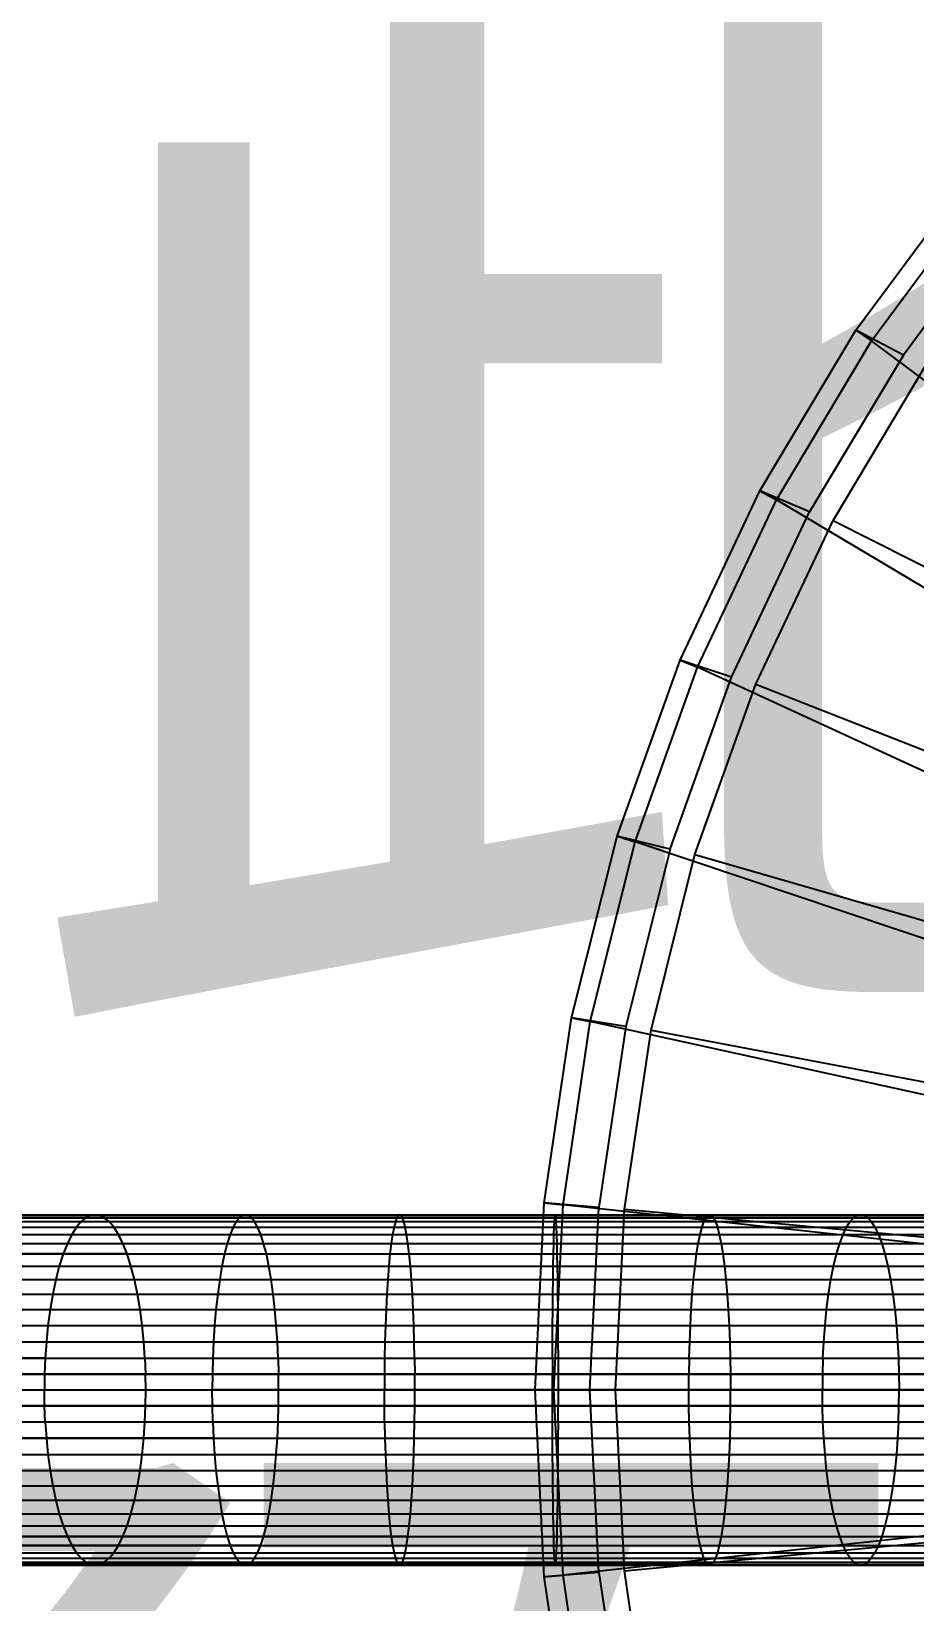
# Model space of a CAD drawing. Extents: x 11992 to 29481, y -6727 to 6811.
# Drawn here: x 12900.72 to 12925.95, y -3612.51 to -3567.68 of the extents above; entities that cross this region are included whole.
import ezdxf

# ---------------------------------------------------------------- set-up
doc = ezdxf.new("R2010")
doc.units = 0
doc.header["$MEASUREMENT"] = 0
doc.layers.get('0').update_dxf_attribs({"color": 8, "linetype": 'CONTINUOUS'})
doc.layers.add('zoylight 0装饰灯', color=6, linetype='CONTINUOUS')
doc.layers.add('zoylight 5回路', color=4, linetype='CONTINUOUS')
doc.styles.get("Standard").update_dxf_attribs({"font": 'arial.ttf'})

msp = doc.modelspace()

# ---------------------------------------------------------------- linework, layer by layer
for p, q in [((12924.271, -3576.219, -1606.115), (12927.45, -3571.927, -1605.95)), ((12924.719, -3576.518, -1602.115), (12927.866, -3572.269, -1601.95)), ((12928.729, -3572.733, -1611.572), (12925.625, -3576.924, -1611.733)), ((12921.527, -3580.802, -1606.257), (12924.271, -3576.219, -1606.115)), ((12922.002, -3581.056, -1602.257), (12924.719, -3576.518, -1602.115)), ((12925.625, -3576.924, -1611.733), (12924.271, -3576.219, -1606.115)), ((12924.271, -3576.219, -1606.115), (12924.719, -3576.518, -1602.115)), ((12943.668, -3590.737, -1557.08), (12924.719, -3576.518, -1602.115)), ((12925.625, -3576.924, -1611.733), (12922.945, -3581.401, -1611.872)), ((12923.616, -3581.649, -1611.867), (12926.269, -3577.217, -1611.728)), ((12919.246, -3585.633, -1606.376), (12921.527, -3580.802, -1606.257)), ((12922.945, -3581.401, -1611.872), (12921.527, -3580.802, -1606.257)), ((12921.527, -3580.802, -1606.257), (12922.002, -3581.056, -1602.257)), ((12919.743, -3585.839, -1602.376), (12922.002, -3581.056, -1602.257)), ((12920.717, -3586.119, -1611.988), (12922.945, -3581.401, -1611.872)), ((12942.241, -3593.121, -1557.155), (12922.002, -3581.056, -1602.257)), ((12921.41, -3586.321, -1611.982), (12923.616, -3581.649, -1611.867)), ((12923.616, -3581.649, -1611.867), (12967.47, -3603.805, -1656.633)), ((12917.447, -3590.665, -1606.469), (12919.246, -3585.633, -1606.376)), ((12917.963, -3590.821, -1602.469), (12919.743, -3585.839, -1602.376)), ((12920.717, -3586.119, -1611.988), (12919.246, -3585.633, -1606.376)), ((12919.246, -3585.633, -1606.376), (12919.743, -3585.839, -1602.376)), ((12941.054, -3595.634, -1557.217), (12919.743, -3585.839, -1602.376)), ((12918.96, -3591.033, -1612.079), (12920.717, -3586.119, -1611.988)), ((12919.672, -3591.186, -1612.073), (12921.41, -3586.321, -1611.982)), ((12921.41, -3586.321, -1611.982), (12967.233, -3604.307, -1656.645)), ((12916.151, -3595.848, -1606.536), (12917.447, -3590.665, -1606.469)), ((12916.679, -3595.953, -1602.536), (12917.963, -3590.821, -1602.469)), ((12918.96, -3591.033, -1612.079), (12917.447, -3590.665, -1606.469)), ((12917.447, -3590.665, -1606.469), (12917.963, -3590.821, -1602.469)), ((12940.119, -3598.25, -1557.266), (12917.963, -3590.821, -1602.469)), ((12918.96, -3591.033, -1612.079), (12917.694, -3596.096, -1612.145)), ((12918.418, -3596.199, -1612.139), (12919.672, -3591.186, -1612.073)), ((12919.672, -3591.186, -1612.073), (12967.046, -3604.83, -1656.655)), ((12915.368, -3601.134, -1606.577), (12916.151, -3595.848, -1606.536)), ((12915.904, -3601.187, -1602.577), (12916.679, -3595.953, -1602.536)), ((12916.151, -3595.848, -1606.536), (12916.679, -3595.953, -1602.536)), ((12917.694, -3596.096, -1612.145), (12916.151, -3595.848, -1606.536)), ((12939.445, -3600.946, -1557.302), (12916.679, -3595.953, -1602.536)), ((12917.694, -3596.096, -1612.145), (12916.93, -3601.259, -1612.185)), ((12917.66, -3601.31, -1612.179), (12918.418, -3596.199, -1612.139)), ((12918.418, -3596.199, -1612.139), (12966.911, -3605.368, -1656.662)), ((12915.107, -3606.472, -1606.59), (12915.368, -3601.134, -1606.577)), ((12915.368, -3601.134, -1606.577), (12915.904, -3601.187, -1602.577)), ((12916.93, -3601.259, -1612.185), (12915.368, -3601.134, -1606.577)), ((12882.742, -3601.555, -1354.426), (12902.802, -3601.555, -1341.193)), ((12890.412, -3601.555, -1345.091), (12902.276, -3601.555, -1339.451)), ((12891.173, -3601.492, -1346.217), (12902.669, -3601.492, -1340.752)), ((12894.318, -3601.492, -1343.262), (12915.688, -3601.492, -1338.038)), ((12898.419, -3601.472, -1341.8), (12920.094, -3601.472, -1338.786)), ((12902.276, -3601.555, -1339.451), (12902.141, -3601.665, -1339.005)), ((12902.409, -3601.492, -1339.892), (12902.276, -3601.555, -1339.451)), ((12902.276, -3601.555, -1339.451), (12958.098, -3601.555, -1373.157)), ((12902.539, -3601.472, -1340.322), (12902.409, -3601.492, -1339.892)), ((12902.669, -3601.492, -1340.752), (12902.539, -3601.472, -1340.322)), ((12902.802, -3601.555, -1341.193), (12902.669, -3601.492, -1340.752)), ((12902.669, -3601.492, -1340.752), (12924.309, -3601.492, -1339.965)), ((12902.802, -3601.555, -1341.193), (12960.725, -3601.555, -1450.02)), ((12902.937, -3601.665, -1341.639), (12902.802, -3601.555, -1341.193)), ((12906.661, -3601.555, -1338.368), (12906.572, -3601.665, -1337.91)), ((12906.748, -3601.492, -1338.82), (12906.661, -3601.555, -1338.368)), ((12906.833, -3601.472, -1339.261), (12906.748, -3601.492, -1338.82)), ((12906.918, -3601.492, -1339.702), (12906.833, -3601.472, -1339.261)), ((12907.005, -3601.555, -1340.155), (12906.918, -3601.492, -1339.702)), ((12907.094, -3601.665, -1340.612), (12907.005, -3601.555, -1340.155)), ((12911.158, -3601.555, -1337.739), (12911.117, -3601.665, -1337.275)), ((12911.198, -3601.492, -1338.198), (12911.158, -3601.555, -1337.739)), ((12911.237, -3601.472, -1338.645), (12911.198, -3601.492, -1338.198)), ((12911.276, -3601.492, -1339.093), (12911.237, -3601.472, -1338.645)), ((12911.316, -3601.555, -1339.552), (12911.276, -3601.492, -1339.093)), ((12911.357, -3601.665, -1340.016), (12911.316, -3601.555, -1339.552)), ((12915.645, -3606.472, -1602.59), (12915.904, -3601.187, -1602.577)), ((12915.659, -3601.665, -1339.863), (12915.666, -3601.555, -1339.397)), ((12915.666, -3601.555, -1339.397), (12915.674, -3601.492, -1338.936)), ((12915.674, -3601.492, -1338.936), (12915.681, -3601.472, -1338.487)), ((12915.681, -3601.472, -1338.487), (12915.688, -3601.492, -1338.038)), ((12915.688, -3601.492, -1338.038), (12915.696, -3601.555, -1337.577)), ((12915.688, -3601.492, -1338.038), (12936.391, -3601.492, -1343.671)), ((12915.696, -3601.555, -1337.577), (12915.703, -3601.665, -1337.111)), ((12939.038, -3603.696, -1557.323), (12915.904, -3601.187, -1602.577)), ((12916.674, -3606.472, -1612.197), (12916.93, -3601.259, -1612.185)), ((12917.407, -3606.472, -1612.192), (12917.66, -3601.31, -1612.179)), ((12917.66, -3601.31, -1612.179), (12966.83, -3605.917, -1656.666)), ((12919.931, -3601.665, -1340.152), (12919.986, -3601.555, -1339.69)), ((12919.986, -3601.555, -1339.69), (12920.041, -3601.492, -1339.232)), ((12920.041, -3601.492, -1339.232), (12920.094, -3601.472, -1338.786)), ((12920.094, -3601.472, -1338.786), (12954.666, -3601.472, -1364.916)), ((12920.094, -3601.472, -1338.786), (12920.147, -3601.492, -1338.34)), ((12920.147, -3601.492, -1338.34), (12920.202, -3601.555, -1337.883)), ((12920.202, -3601.555, -1337.883), (12920.258, -3601.665, -1337.42)), ((12924.106, -3601.665, -1340.869), (12924.208, -3601.555, -1340.414)), ((12924.208, -3601.555, -1340.414), (12924.309, -3601.492, -1339.965)), ((12924.309, -3601.492, -1339.965), (12924.408, -3601.472, -1339.527)), ((12924.309, -3601.492, -1339.965), (12942.336, -3601.492, -1348.886)), ((12924.408, -3601.472, -1339.527), (12924.506, -3601.492, -1339.088)), ((12924.506, -3601.492, -1339.088), (12924.607, -3601.555, -1338.639)), ((12924.607, -3601.555, -1338.639), (12924.709, -3601.665, -1338.184)), ((12635.686, -3601.825, -1644.57), (12915.711, -3601.823, -1336.647)), ((12638.513, -3601.825, -1646.943), (12903.072, -3601.823, -1342.084)), ((12883.099, -3601.665, -1354.726), (12911.357, -3601.665, -1340.016)), ((12890.152, -3601.665, -1344.705), (12902.141, -3601.665, -1339.005)), ((12892.207, -3602.03, -1347.748), (12903.204, -3602.03, -1342.52)), ((12893.439, -3602.03, -1341.637), (12947.101, -3602.03, -1349.539)), ((12901.874, -3602.03, -1338.124), (12901.747, -3602.287, -1337.703)), ((12902.006, -3601.823, -1338.56), (12901.874, -3602.03, -1338.124)), ((12902.141, -3601.665, -1339.005), (12902.006, -3601.823, -1338.56)), ((12902.141, -3601.665, -1339.005), (12924.709, -3601.665, -1338.184)), ((12903.072, -3601.823, -1342.084), (12902.937, -3601.665, -1341.639)), ((12903.204, -3602.03, -1342.52), (12903.072, -3601.823, -1342.084)), ((12903.072, -3601.823, -1342.084), (12949.096, -3601.823, -1358.448)), ((12903.331, -3602.287, -1342.941), (12903.204, -3602.03, -1342.52)), ((12903.204, -3602.03, -1342.52), (12923.904, -3602.03, -1341.767)), ((12906.398, -3602.03, -1337.006), (12906.314, -3602.287, -1336.575)), ((12906.484, -3601.823, -1337.454), (12906.398, -3602.03, -1337.006)), ((12906.572, -3601.665, -1337.91), (12906.484, -3601.823, -1337.454)), ((12907.182, -3601.823, -1341.068), (12907.094, -3601.665, -1340.612)), ((12907.268, -3602.03, -1341.516), (12907.182, -3601.823, -1341.068)), ((12907.352, -3602.287, -1341.948), (12907.268, -3602.03, -1341.516)), ((12911.037, -3602.03, -1336.357), (12910.999, -3602.287, -1335.919)), ((12911.077, -3601.823, -1336.812), (12911.037, -3602.03, -1336.357)), ((12911.117, -3601.665, -1337.275), (12911.077, -3601.823, -1336.812)), ((12911.397, -3601.823, -1340.479), (12911.357, -3601.665, -1340.016)), ((12911.357, -3601.665, -1340.016), (12924.106, -3601.665, -1340.869)), ((12911.437, -3602.03, -1340.933), (12911.397, -3601.823, -1340.479)), ((12911.475, -3602.287, -1341.371), (12911.437, -3602.03, -1340.933)), ((12915.637, -3602.287, -1341.223), (12915.644, -3602.03, -1340.783)), ((12915.644, -3602.03, -1340.783), (12915.651, -3601.823, -1340.327)), ((12915.651, -3601.823, -1340.327), (12915.659, -3601.665, -1339.863)), ((12915.703, -3601.665, -1337.111), (12915.711, -3601.823, -1336.647)), ((12915.711, -3601.823, -1336.647), (12957.906, -3601.823, -1368.503)), ((12915.711, -3601.823, -1336.647), (12915.718, -3602.03, -1336.191)), ((12915.718, -3602.03, -1336.191), (12915.725, -3602.287, -1335.751)), ((12919.769, -3602.287, -1341.503), (12919.821, -3602.03, -1341.066)), ((12919.821, -3602.03, -1341.066), (12919.875, -3601.823, -1340.614)), ((12919.875, -3601.823, -1340.614), (12919.931, -3601.665, -1340.152)), ((12920.258, -3601.665, -1337.42), (12920.313, -3601.823, -1336.959)), ((12920.313, -3601.823, -1336.959), (12920.367, -3602.03, -1336.506)), ((12920.367, -3602.03, -1336.506), (12920.419, -3602.287, -1336.069)), ((12923.808, -3602.287, -1342.196), (12923.904, -3602.03, -1341.767)), ((12923.904, -3602.03, -1341.767), (12924.004, -3601.823, -1341.322)), ((12923.904, -3602.03, -1341.767), (12941.148, -3602.03, -1350.301)), ((12924.004, -3601.823, -1341.322), (12924.106, -3601.665, -1340.869)), ((12924.106, -3601.665, -1340.869), (12935.491, -3601.665, -1345.259)), ((12924.709, -3601.665, -1338.184), (12924.811, -3601.823, -1337.731)), ((12924.709, -3601.665, -1338.184), (12936.847, -3601.665, -1342.865)), ((12924.811, -3601.823, -1337.731), (12924.911, -3602.03, -1337.286)), ((12924.911, -3602.03, -1337.286), (12925.007, -3602.287, -1336.857)), ((12628.723, -3602.287, -1651.482), (12933.608, -3602.287, -1339.709)), ((12632.915, -3602.287, -1655), (12903.331, -3602.287, -1342.941)), ((12901.747, -3602.287, -1337.703), (12901.627, -3602.59, -1337.305)), ((12903.451, -3602.59, -1343.339), (12903.331, -3602.287, -1342.941)), ((12903.331, -3602.287, -1342.941), (12915.637, -3602.287, -1341.223)), ((12906.314, -3602.287, -1336.575), (12906.236, -3602.59, -1336.167)), ((12907.43, -3602.59, -1342.356), (12907.352, -3602.287, -1341.948)), ((12910.999, -3602.287, -1335.919), (12910.962, -3602.59, -1335.506)), ((12911.512, -3602.59, -1341.785), (12911.475, -3602.287, -1341.371)), ((12915.63, -3602.59, -1341.638), (12915.637, -3602.287, -1341.223)), ((12915.637, -3602.287, -1341.223), (12934.821, -3602.287, -1346.443)), ((12915.725, -3602.287, -1335.751), (12915.732, -3602.59, -1335.336)), ((12919.72, -3602.59, -1341.915), (12919.769, -3602.287, -1341.503)), ((12920.419, -3602.287, -1336.069), (12920.468, -3602.59, -1335.657)), ((12923.717, -3602.59, -1342.602), (12923.808, -3602.287, -1342.196)), ((12925.007, -3602.287, -1336.857), (12925.098, -3602.59, -1336.452)), ((12903.451, -3602.59, -1343.339), (12633.233, -3602.59, -1655.267)), ((12882.168, -3602.936, -1348.487), (12920.514, -3602.936, -1335.276)), ((12889.158, -3602.59, -1343.233), (12901.627, -3602.59, -1337.305)), ((12889.874, -3602.936, -1351.037), (12937.533, -3602.936, -1349.093)), ((12901.516, -3602.936, -1336.938), (12901.415, -3603.32, -1336.606)), ((12901.627, -3602.59, -1337.305), (12901.516, -3602.936, -1336.938)), ((12901.627, -3602.59, -1337.305), (12925.098, -3602.59, -1336.452)), ((12903.562, -3602.936, -1343.706), (12903.451, -3602.59, -1343.339)), ((12903.451, -3602.59, -1343.339), (12958.486, -3602.59, -1450.137)), ((12903.662, -3603.32, -1344.038), (12903.562, -3602.936, -1343.706)), ((12906.163, -3602.936, -1335.79), (12906.097, -3603.32, -1335.45)), ((12906.236, -3602.59, -1336.167), (12906.163, -3602.936, -1335.79)), ((12907.503, -3602.936, -1342.733), (12907.43, -3602.59, -1342.356)), ((12907.569, -3603.32, -1343.073), (12907.503, -3602.936, -1342.733)), ((12910.929, -3602.936, -1335.123), (12910.899, -3603.32, -1334.778)), ((12910.962, -3602.59, -1335.506), (12910.929, -3602.936, -1335.123)), ((12911.545, -3602.936, -1342.167), (12911.512, -3602.59, -1341.785)), ((12911.575, -3603.32, -1342.512), (12911.545, -3602.936, -1342.167)), ((12915.618, -3603.32, -1342.368), (12915.624, -3602.936, -1342.022)), ((12915.624, -3602.936, -1342.022), (12915.63, -3602.59, -1341.638)), ((12915.732, -3602.59, -1335.336), (12915.738, -3602.936, -1334.952)), ((12915.738, -3602.936, -1334.952), (12915.744, -3603.32, -1334.606)), ((12919.633, -3603.32, -1342.64), (12919.674, -3602.936, -1342.297)), ((12919.674, -3602.936, -1342.297), (12919.72, -3602.59, -1341.915)), ((12920.468, -3602.59, -1335.657), (12920.514, -3602.936, -1335.276)), ((12920.514, -3602.936, -1335.276), (12953.551, -3602.936, -1355.44)), ((12920.514, -3602.936, -1335.276), (12920.555, -3603.32, -1334.932)), ((12923.557, -3603.32, -1343.314), (12923.633, -3602.936, -1342.976)), ((12923.633, -3602.936, -1342.976), (12923.717, -3602.59, -1342.602)), ((12925.098, -3602.59, -1336.452), (12925.182, -3602.936, -1336.077)), ((12925.098, -3602.59, -1336.452), (12937.722, -3602.59, -1341.32)), ((12925.182, -3602.936, -1336.077), (12925.258, -3603.32, -1335.739)), ((12892.685, -3603.32, -1340.243), (12906.097, -3603.32, -1335.45)), ((12899.915, -3603.32, -1345.383), (12919.633, -3603.32, -1342.64)), ((12901.415, -3603.32, -1336.606), (12901.328, -3603.736, -1336.316)), ((12903.75, -3603.736, -1344.328), (12903.662, -3603.32, -1344.038)), ((12906.097, -3603.32, -1335.45), (12906.04, -3603.736, -1335.152)), ((12906.097, -3603.32, -1335.45), (12929.784, -3603.32, -1336.997)), ((12907.626, -3603.736, -1343.37), (12907.569, -3603.32, -1343.073)), ((12910.899, -3603.32, -1334.778), (12910.872, -3603.736, -1334.476)), ((12911.602, -3603.736, -1342.814), (12911.575, -3603.32, -1342.512)), ((12915.613, -3603.736, -1342.672), (12915.618, -3603.32, -1342.368)), ((12915.744, -3603.32, -1334.606), (12915.749, -3603.736, -1334.303)), ((12919.597, -3603.736, -1342.941), (12919.633, -3603.32, -1342.64)), ((12919.633, -3603.32, -1342.64), (12930.913, -3603.32, -1345.753)), ((12920.555, -3603.32, -1334.932), (12920.591, -3603.736, -1334.631)), ((12923.49, -3603.736, -1343.61), (12923.557, -3603.32, -1343.314)), ((12925.258, -3603.32, -1335.739), (12925.325, -3603.736, -1335.443)), ((12627.613, -3603.736, -1650.551), (12915.749, -3603.736, -1334.303)), ((12634.025, -3603.736, -1655.931), (12907.626, -3603.736, -1343.37)), ((12901.328, -3603.736, -1336.316), (12901.253, -3604.175, -1336.071)), ((12903.824, -3604.175, -1344.573), (12903.75, -3603.736, -1344.328)), ((12906.04, -3603.736, -1335.152), (12905.991, -3604.175, -1334.9)), ((12907.675, -3604.175, -1343.622), (12907.626, -3603.736, -1343.37)), ((12907.626, -3603.736, -1343.37), (12939.934, -3603.736, -1351.747)), ((12910.872, -3603.736, -1334.476), (12910.85, -3604.175, -1334.221)), ((12911.624, -3604.175, -1343.07), (12911.602, -3603.736, -1342.814)), ((12915.609, -3604.175, -1342.928), (12915.613, -3603.736, -1342.672)), ((12915.749, -3603.736, -1334.303), (12938.231, -3603.736, -1340.42)), ((12915.749, -3603.736, -1334.303), (12915.753, -3604.175, -1334.046)), ((12919.566, -3604.175, -1343.196), (12919.597, -3603.736, -1342.941)), ((12920.591, -3603.736, -1334.631), (12920.622, -3604.175, -1334.376)), ((12923.434, -3604.175, -1343.86), (12923.49, -3603.736, -1343.61)), ((12925.325, -3603.736, -1335.443), (12925.381, -3604.175, -1335.193)), ((12881.529, -3604.175, -1347.845), (12901.253, -3604.175, -1336.071)), ((12896.644, -3604.175, -1347.564), (12950.567, -3604.175, -1366.627)), ((12901.253, -3604.175, -1336.071), (12901.193, -3604.631, -1335.872)), ((12901.253, -3604.175, -1336.071), (12925.381, -3604.175, -1335.193)), ((12903.884, -3604.631, -1344.772), (12903.824, -3604.175, -1344.573)), ((12905.991, -3604.175, -1334.9), (12905.952, -3604.631, -1334.697)), ((12907.714, -3604.631, -1343.826), (12907.675, -3604.175, -1343.622)), ((12910.85, -3604.175, -1334.221), (12910.832, -3604.631, -1334.014)), ((12911.642, -3604.631, -1343.276), (12911.624, -3604.175, -1343.07)), ((12915.606, -3604.631, -1343.136), (12915.609, -3604.175, -1342.928)), ((12915.753, -3604.175, -1334.046), (12915.756, -3604.631, -1333.839)), ((12919.542, -3604.631, -1343.402), (12919.566, -3604.175, -1343.196)), ((12920.622, -3604.175, -1334.376), (12920.646, -3604.631, -1334.17)), ((12923.389, -3604.631, -1344.063), (12923.434, -3604.175, -1343.86)), ((12925.381, -3604.175, -1335.193), (12925.426, -3604.631, -1334.991)), ((12925.381, -3604.175, -1335.193), (12938.357, -3604.175, -1340.197)), ((12633.043, -3604.631, -1643.358), (12905.952, -3604.631, -1334.697)), ((12890.582, -3604.631, -1351.896), (12942.176, -3604.631, -1354.437)), ((12901.193, -3604.631, -1335.872), (12901.148, -3605.096, -1335.721)), ((12903.93, -3605.096, -1344.923), (12903.884, -3604.631, -1344.772)), ((12905.952, -3604.631, -1334.697), (12905.922, -3605.096, -1334.541)), ((12905.952, -3604.631, -1334.697), (12920.646, -3604.631, -1334.17)), ((12907.744, -3605.096, -1343.981), (12907.714, -3604.631, -1343.826)), ((12910.832, -3604.631, -1334.014), (12910.818, -3605.096, -1333.856)), ((12911.656, -3605.096, -1343.434), (12911.642, -3604.631, -1343.276)), ((12915.603, -3605.096, -1343.294), (12915.606, -3604.631, -1343.136)), ((12915.756, -3604.631, -1333.839), (12915.759, -3605.096, -1333.681)), ((12919.523, -3605.096, -1343.559), (12919.542, -3604.631, -1343.402)), ((12920.646, -3604.631, -1334.17), (12920.665, -3605.096, -1334.013)), ((12920.646, -3604.631, -1334.17), (12934.387, -3604.631, -1337.962)), ((12923.354, -3605.096, -1344.217), (12923.389, -3604.631, -1344.063)), ((12925.426, -3604.631, -1334.991), (12925.461, -3605.096, -1334.837)), ((12892.245, -3605.096, -1339.429), (12961.925, -3605.096, -1372.419)), ((12893.612, -3605.096, -1349.829), (12919.523, -3605.096, -1343.559)), ((12901.148, -3605.096, -1335.721), (12901.116, -3605.562, -1335.616)), ((12903.962, -3605.562, -1345.028), (12903.93, -3605.096, -1344.923)), ((12905.922, -3605.096, -1334.541), (12905.901, -3605.562, -1334.434)), ((12907.765, -3605.562, -1344.089), (12907.744, -3605.096, -1343.981)), ((12910.818, -3605.096, -1333.856), (12910.808, -3605.562, -1333.747)), ((12911.665, -3605.562, -1343.543), (12911.656, -3605.096, -1343.434)), ((12915.601, -3605.562, -1343.403), (12915.603, -3605.096, -1343.294)), ((12915.759, -3605.096, -1333.681), (12915.761, -3605.562, -1333.571)), ((12919.51, -3605.562, -1343.668), (12919.523, -3605.096, -1343.559)), ((12919.523, -3605.096, -1343.559), (12930.537, -3605.096, -1346.598)), ((12920.665, -3605.096, -1334.013), (12920.678, -3605.562, -1333.904)), ((12923.33, -3605.562, -1344.324), (12923.354, -3605.096, -1344.217)), ((12925.461, -3605.096, -1334.837), (12925.485, -3605.562, -1334.73)), ((12901.116, -3605.562, -1335.616), (12878.278, -3605.562, -1350.681)), ((12893.673, -3605.562, -1349.919), (12903.962, -3605.562, -1345.028)), ((12901.116, -3605.562, -1335.616), (12901.098, -3606.022, -1335.555)), ((12901.116, -3605.562, -1335.616), (12915.761, -3605.562, -1333.571)), ((12903.962, -3605.562, -1345.028), (12956.723, -3605.562, -1450.229)), ((12903.962, -3605.562, -1345.028), (12903.98, -3606.022, -1345.089)), ((12905.901, -3605.562, -1334.434), (12905.889, -3606.022, -1334.372)), ((12907.765, -3605.562, -1344.089), (12907.777, -3606.022, -1344.151)), ((12910.808, -3605.562, -1333.747), (12910.803, -3606.022, -1333.684)), ((12911.665, -3605.562, -1343.543), (12911.671, -3606.022, -1343.606)), ((12915.601, -3605.562, -1343.403), (12915.6, -3606.022, -1343.466)), ((12915.761, -3605.562, -1333.571), (12957.134, -3605.562, -1358.69)), ((12915.761, -3605.562, -1333.571), (12915.762, -3606.022, -1333.508)), ((12919.51, -3605.562, -1343.668), (12919.502, -3606.022, -1343.731)), ((12920.678, -3605.562, -1333.904), (12920.686, -3606.022, -1333.842)), ((12923.33, -3605.562, -1344.324), (12923.316, -3606.022, -1344.385)), ((12925.485, -3605.562, -1334.73), (12925.499, -3606.022, -1334.668)), ((12966.606, -3606.022, -1449.711), (12888.135, -3606.022, -1341.718)), ((12888.173, -3606.022, -1354.524), (12926.987, -3606.022, -1345.405)), ((12901.098, -3606.022, -1335.555), (12901.092, -3606.472, -1335.536)), ((12903.986, -3606.472, -1345.108), (12903.98, -3606.022, -1345.089)), ((12905.889, -3606.022, -1334.372), (12905.885, -3606.472, -1334.352)), ((12907.781, -3606.472, -1344.171), (12907.777, -3606.022, -1344.151)), ((12910.803, -3606.022, -1333.684), (12910.801, -3606.472, -1333.664)), ((12911.673, -3606.472, -1343.626), (12911.671, -3606.022, -1343.606)), ((12915.6, -3606.921, -1343.466), (12915.6, -3606.022, -1343.466)), ((12915.762, -3606.022, -1333.508), (12915.762, -3606.921, -1333.508)), ((12919.5, -3606.472, -1343.751), (12919.502, -3606.022, -1343.731)), ((12920.686, -3606.022, -1333.842), (12920.688, -3606.472, -1333.822)), ((12923.316, -3606.022, -1344.385), (12923.312, -3606.472, -1344.405)), ((12925.499, -3606.022, -1334.668), (12925.503, -3606.472, -1334.648)), ((12640.434, -3606.472, -1649.561), (12936.696, -3606.472, -1350.295)), ((12868.195, -3606.472, -1362.569), (12905.885, -3606.472, -1334.352)), ((12901.098, -3606.921, -1335.555), (12901.092, -3606.472, -1335.536)), ((12903.98, -3606.921, -1345.089), (12903.986, -3606.472, -1345.108)), ((12905.889, -3606.921, -1334.372), (12905.885, -3606.472, -1334.352)), ((12957.207, -3606.472, -1358.65), (12905.885, -3606.472, -1334.352)), ((12907.777, -3606.921, -1344.151), (12907.781, -3606.472, -1344.171)), ((12910.803, -3606.921, -1333.684), (12910.801, -3606.472, -1333.664)), ((12911.671, -3606.921, -1343.606), (12911.673, -3606.472, -1343.626)), ((12915.368, -3611.809, -1606.577), (12915.107, -3606.472, -1606.59)), ((12915.904, -3611.756, -1602.577), (12915.645, -3606.472, -1602.59)), ((12916.93, -3611.684, -1612.185), (12916.674, -3606.472, -1612.197)), ((12916.674, -3606.472, -1612.197), (12938.901, -3606.472, -1557.33)), ((12917.407, -3606.472, -1612.192), (12970.713, -3606.472, -1658.634)), ((12917.66, -3611.633, -1612.179), (12917.407, -3606.472, -1612.192)), ((12919.502, -3606.921, -1343.731), (12919.5, -3606.472, -1343.751)), ((12920.686, -3606.921, -1333.842), (12920.688, -3606.472, -1333.822)), ((12923.316, -3606.921, -1344.385), (12923.312, -3606.472, -1344.405)), ((12925.499, -3606.921, -1334.668), (12925.503, -3606.472, -1334.648)), ((12950.07, -3606.921, -1366.835), (12640.419, -3606.921, -1649.548)), ((12888.135, -3606.921, -1341.718), (12930.131, -3606.921, -1335.955)), ((12901.116, -3607.381, -1335.616), (12901.098, -3606.921, -1335.555)), ((12903.962, -3607.381, -1345.028), (12903.98, -3606.921, -1345.089)), ((12905.901, -3607.381, -1334.434), (12905.889, -3606.921, -1334.372)), ((12907.765, -3607.381, -1344.089), (12907.777, -3606.921, -1344.151)), ((12910.808, -3607.381, -1333.747), (12910.803, -3606.921, -1333.684)), ((12911.665, -3607.381, -1343.543), (12911.671, -3606.921, -1343.606)), ((12915.601, -3607.381, -1343.403), (12915.6, -3606.921, -1343.466)), ((12915.761, -3607.381, -1333.571), (12915.762, -3606.921, -1333.508)), ((12919.51, -3607.381, -1343.668), (12919.502, -3606.921, -1343.731)), ((12920.678, -3607.381, -1333.904), (12920.686, -3606.921, -1333.842)), ((12923.33, -3607.381, -1344.324), (12923.316, -3606.921, -1344.385)), ((12925.485, -3607.381, -1334.73), (12925.499, -3606.921, -1334.668)), ((12896.525, -3607.381, -1337.263), (12910.808, -3607.381, -1333.747)), ((12900.314, -3607.381, -1346.337), (12911.665, -3607.381, -1343.543)), ((12901.116, -3607.381, -1335.616), (12901.148, -3607.847, -1335.721)), ((12903.93, -3607.847, -1344.923), (12903.962, -3607.381, -1345.028)), ((12905.901, -3607.381, -1334.434), (12905.922, -3607.847, -1334.541)), ((12907.744, -3607.847, -1343.981), (12907.765, -3607.381, -1344.089)), ((12910.808, -3607.381, -1333.747), (12966.543, -3607.381, -1449.715)), ((12910.808, -3607.381, -1333.747), (12910.818, -3607.847, -1333.856)), ((12911.656, -3607.847, -1343.434), (12911.665, -3607.381, -1343.543)), ((12911.665, -3607.381, -1343.543), (12923.33, -3607.381, -1344.324)), ((12915.603, -3607.847, -1343.294), (12915.601, -3607.381, -1343.403)), ((12915.761, -3607.381, -1333.571), (12915.759, -3607.847, -1333.681)), ((12917.66, -3611.633, -1612.179), (12966.83, -3607.026, -1656.666)), ((12919.523, -3607.847, -1343.559), (12919.51, -3607.381, -1343.668)), ((12920.678, -3607.381, -1333.904), (12920.665, -3607.847, -1334.013)), ((12923.354, -3607.847, -1344.217), (12923.33, -3607.381, -1344.324)), ((12923.33, -3607.381, -1344.324), (12939.464, -3607.381, -1352.308)), ((12925.485, -3607.381, -1334.73), (12925.461, -3607.847, -1334.837)), ((12905.922, -3607.847, -1334.541), (12632.922, -3607.847, -1643.257)), ((12640.286, -3607.847, -1649.437), (12933.801, -3607.847, -1348.245)), ((12901.148, -3607.847, -1335.721), (12901.193, -3608.312, -1335.872)), ((12903.884, -3608.312, -1344.772), (12903.93, -3607.847, -1344.923)), ((12905.922, -3607.847, -1334.541), (12905.952, -3608.312, -1334.697)), ((12905.922, -3607.847, -1334.541), (12920.665, -3607.847, -1334.013)), ((12907.714, -3608.312, -1343.826), (12907.744, -3607.847, -1343.981)), ((12910.818, -3607.847, -1333.856), (12910.832, -3608.312, -1334.014)), ((12911.642, -3608.312, -1343.276), (12911.656, -3607.847, -1343.434)), ((12915.606, -3608.312, -1343.136), (12915.603, -3607.847, -1343.294)), ((12915.759, -3607.847, -1333.681), (12915.756, -3608.312, -1333.839)), ((12919.542, -3608.312, -1343.402), (12919.523, -3607.847, -1343.559)), ((12920.665, -3607.847, -1334.013), (12920.646, -3608.312, -1334.17)), ((12920.665, -3607.847, -1334.013), (12948.881, -3607.847, -1347.769)), ((12923.389, -3608.312, -1344.063), (12923.354, -3607.847, -1344.217)), ((12925.461, -3607.847, -1334.837), (12925.426, -3608.312, -1334.991)), ((12884.666, -3608.312, -1344.723), (12925.426, -3608.312, -1334.991)), ((12887.94, -3608.312, -1354.29), (12911.642, -3608.312, -1343.276)), ((12901.193, -3608.312, -1335.872), (12901.253, -3608.768, -1336.071)), ((12903.824, -3608.768, -1344.573), (12903.884, -3608.312, -1344.772)), ((12905.952, -3608.312, -1334.697), (12905.991, -3608.768, -1334.9)), ((12907.675, -3608.768, -1343.622), (12907.714, -3608.312, -1343.826)), ((12910.832, -3608.312, -1334.014), (12910.85, -3608.768, -1334.221)), ((12911.624, -3608.768, -1343.07), (12911.642, -3608.312, -1343.276)), ((12911.642, -3608.312, -1343.276), (12952.64, -3608.312, -1374.211)), ((12915.609, -3608.768, -1342.928), (12915.606, -3608.312, -1343.136)), ((12915.756, -3608.312, -1333.839), (12915.753, -3608.768, -1334.046)), ((12919.566, -3608.768, -1343.196), (12919.542, -3608.312, -1343.402)), ((12920.646, -3608.312, -1334.17), (12920.622, -3608.768, -1334.376)), ((12923.434, -3608.768, -1343.86), (12923.389, -3608.312, -1344.063)), ((12925.426, -3608.312, -1334.991), (12925.381, -3608.768, -1335.193)), ((12925.426, -3608.312, -1334.991), (12938.46, -3608.312, -1340.016)), ((12887.794, -3608.768, -1354.143), (12919.566, -3608.768, -1343.196)), ((12892.419, -3608.768, -1339.75), (12915.753, -3608.768, -1334.046)), ((12901.253, -3608.768, -1336.071), (12901.328, -3609.208, -1336.316)), ((12903.75, -3609.208, -1344.328), (12903.824, -3608.768, -1344.573)), ((12905.991, -3608.768, -1334.9), (12906.04, -3609.208, -1335.152)), ((12907.626, -3609.208, -1343.37), (12907.675, -3608.768, -1343.622)), ((12910.85, -3608.768, -1334.221), (12910.872, -3609.208, -1334.476)), ((12911.602, -3609.208, -1342.814), (12911.624, -3608.768, -1343.07)), ((12915.613, -3609.208, -1342.672), (12915.609, -3608.768, -1342.928)), ((12915.753, -3608.768, -1334.046), (12915.749, -3609.208, -1334.303)), ((12915.753, -3608.768, -1334.046), (12929.961, -3608.768, -1336.466)), ((12919.597, -3609.208, -1342.941), (12919.566, -3608.768, -1343.196)), ((12919.566, -3608.768, -1343.196), (12937.015, -3608.768, -1349.836)), ((12920.622, -3608.768, -1334.376), (12920.591, -3609.208, -1334.631)), ((12923.49, -3609.208, -1343.61), (12923.434, -3608.768, -1343.86)), ((12925.381, -3608.768, -1335.193), (12925.325, -3609.208, -1335.443)), ((12627.613, -3609.208, -1650.551), (12958.528, -3609.208, -1363.304)), ((12634.025, -3609.208, -1655.931), (12907.626, -3609.208, -1343.37)), ((12901.328, -3609.208, -1336.316), (12901.415, -3609.623, -1336.606)), ((12903.662, -3609.623, -1344.038), (12903.75, -3609.208, -1344.328)), ((12906.04, -3609.208, -1335.152), (12906.097, -3609.623, -1335.45)), ((12907.569, -3609.623, -1343.073), (12907.626, -3609.208, -1343.37)), ((12907.626, -3609.208, -1343.37), (12944.928, -3609.208, -1356.784)), ((12910.872, -3609.208, -1334.476), (12910.899, -3609.623, -1334.778)), ((12911.575, -3609.623, -1342.512), (12911.602, -3609.208, -1342.814)), ((12915.618, -3609.623, -1342.368), (12915.613, -3609.208, -1342.672)), ((12915.749, -3609.208, -1334.303), (12915.744, -3609.623, -1334.606)), ((12939.038, -3609.248, -1557.323), (12915.904, -3611.756, -1602.577)), ((12919.633, -3609.623, -1342.64), (12919.597, -3609.208, -1342.941)), ((12920.591, -3609.208, -1334.631), (12920.555, -3609.623, -1334.932)), ((12923.557, -3609.623, -1343.314), (12923.49, -3609.208, -1343.61)), ((12925.325, -3609.208, -1335.443), (12925.258, -3609.623, -1335.739)), ((12890.094, -3609.623, -1351.304), (12930.913, -3609.623, -1345.753)), ((12896.924, -3609.623, -1338.218), (12910.899, -3609.623, -1334.778)), ((12901.415, -3609.623, -1336.606), (12901.516, -3610.007, -1336.938)), ((12903.562, -3610.007, -1343.706), (12903.662, -3609.623, -1344.038)), ((12906.097, -3609.623, -1335.45), (12906.163, -3610.007, -1335.79)), ((12907.503, -3610.007, -1342.733), (12907.569, -3609.623, -1343.073)), ((12910.899, -3609.623, -1334.778), (12910.929, -3610.007, -1335.123)), ((12910.899, -3609.623, -1334.778), (12925.258, -3609.623, -1335.739)), ((12911.545, -3610.007, -1342.167), (12911.575, -3609.623, -1342.512)), ((12915.624, -3610.007, -1342.022), (12915.618, -3609.623, -1342.368)), ((12915.744, -3609.623, -1334.606), (12915.738, -3610.007, -1334.952)), ((12919.674, -3610.007, -1342.297), (12919.633, -3609.623, -1342.64)), ((12920.555, -3609.623, -1334.932), (12920.514, -3610.007, -1335.276)), ((12923.633, -3610.007, -1342.976), (12923.557, -3609.623, -1343.314)), ((12925.258, -3609.623, -1335.739), (12925.182, -3610.007, -1336.077)), ((12925.258, -3609.623, -1335.739), (12945.12, -3609.623, -1345.568)), ((12888.943, -3610.007, -1342.915), (12910.929, -3610.007, -1335.123)), ((12892.9, -3610.007, -1348.775), (12927.443, -3610.007, -1344.035)), ((12901.516, -3610.007, -1336.938), (12901.627, -3610.353, -1337.305)), ((12903.451, -3610.353, -1343.339), (12903.562, -3610.007, -1343.706)), ((12906.163, -3610.007, -1335.79), (12906.236, -3610.353, -1336.167)), ((12907.43, -3610.353, -1342.356), (12907.503, -3610.007, -1342.733)), ((12910.929, -3610.007, -1335.123), (12910.962, -3610.353, -1335.506)), ((12910.929, -3610.007, -1335.123), (12933.934, -3610.007, -1338.979)), ((12911.512, -3610.353, -1341.785), (12911.545, -3610.007, -1342.167)), ((12915.63, -3610.353, -1341.638), (12915.624, -3610.007, -1342.022)), ((12915.738, -3610.007, -1334.952), (12915.732, -3610.353, -1335.336)), ((12919.72, -3610.353, -1341.915), (12919.674, -3610.007, -1342.297)), ((12920.514, -3610.007, -1335.276), (12920.468, -3610.353, -1335.657)), ((12923.717, -3610.353, -1342.602), (12923.633, -3610.007, -1342.976)), ((12925.182, -3610.007, -1336.077), (12925.098, -3610.353, -1336.452)), ((12889.629, -3610.353, -1350.74), (12954.111, -3610.353, -1373.927)), ((12897.205, -3610.353, -1338.892), (12920.468, -3610.353, -1335.657)), ((12901.627, -3610.353, -1337.305), (12901.747, -3610.657, -1337.703)), ((12903.331, -3610.657, -1342.941), (12903.451, -3610.353, -1343.339)), ((12906.236, -3610.353, -1336.167), (12906.314, -3610.657, -1336.575)), ((12907.352, -3610.657, -1341.948), (12907.43, -3610.353, -1342.356)), ((12910.962, -3610.353, -1335.506), (12910.999, -3610.657, -1335.919)), ((12911.475, -3610.657, -1341.371), (12911.512, -3610.353, -1341.785)), ((12915.637, -3610.657, -1341.223), (12915.63, -3610.353, -1341.638)), ((12915.732, -3610.353, -1335.336), (12915.725, -3610.657, -1335.751)), ((12919.769, -3610.657, -1341.503), (12919.72, -3610.353, -1341.915)), ((12920.468, -3610.353, -1335.657), (12920.419, -3610.657, -1336.069)), ((12920.468, -3610.353, -1335.657), (12933.777, -3610.353, -1339.329)), ((12923.808, -3610.657, -1342.196), (12923.717, -3610.353, -1342.602)), ((12925.098, -3610.353, -1336.452), (12925.007, -3610.657, -1336.857)), ((12907.268, -3610.913, -1341.516), (12632.578, -3610.913, -1654.717)), ((12911.475, -3610.657, -1341.371), (12632.915, -3610.657, -1655)), ((12883.042, -3610.913, -1349.365), (12901.874, -3610.913, -1338.124)), ((12897.366, -3610.657, -1339.275), (12929.423, -3610.657, -1338.084)), ((12901.747, -3610.657, -1337.703), (12901.874, -3610.913, -1338.124)), ((12901.874, -3610.913, -1338.124), (12915.718, -3610.913, -1336.191)), ((12901.874, -3610.913, -1338.124), (12902.006, -3611.121, -1338.56)), ((12903.072, -3611.121, -1342.084), (12903.204, -3610.913, -1342.52)), ((12903.204, -3610.913, -1342.52), (12903.331, -3610.657, -1342.941)), ((12906.314, -3610.657, -1336.575), (12906.398, -3610.913, -1337.006)), ((12906.398, -3610.913, -1337.006), (12906.484, -3611.121, -1337.454)), ((12907.182, -3611.121, -1341.068), (12907.268, -3610.913, -1341.516)), ((12907.268, -3610.913, -1341.516), (12907.352, -3610.657, -1341.948)), ((12907.268, -3610.913, -1341.516), (12935.038, -3610.913, -1346.061)), ((12910.999, -3610.657, -1335.919), (12911.037, -3610.913, -1336.357)), ((12911.037, -3610.913, -1336.357), (12911.077, -3611.121, -1336.812)), ((12911.397, -3611.121, -1340.479), (12911.437, -3610.913, -1340.933)), ((12911.437, -3610.913, -1340.933), (12911.475, -3610.657, -1341.371)), ((12911.475, -3610.657, -1341.371), (12943.533, -3610.657, -1353.088)), ((12915.644, -3610.913, -1340.783), (12915.637, -3610.657, -1341.223)), ((12915.651, -3611.121, -1340.327), (12915.644, -3610.913, -1340.783)), ((12915.718, -3610.913, -1336.191), (12915.711, -3611.121, -1336.647)), ((12915.725, -3610.657, -1335.751), (12915.718, -3610.913, -1336.191)), ((12915.718, -3610.913, -1336.191), (12944.101, -3610.913, -1346.782)), ((12919.821, -3610.913, -1341.066), (12919.769, -3610.657, -1341.503)), ((12919.875, -3611.121, -1340.614), (12919.821, -3610.913, -1341.066)), ((12920.367, -3610.913, -1336.506), (12920.313, -3611.121, -1336.959)), ((12920.419, -3610.657, -1336.069), (12920.367, -3610.913, -1336.506)), ((12923.904, -3610.913, -1341.767), (12923.808, -3610.657, -1342.196)), ((12924.004, -3611.121, -1341.322), (12923.904, -3610.913, -1341.767)), ((12924.911, -3610.913, -1337.286), (12924.811, -3611.121, -1337.731)), ((12925.007, -3610.657, -1336.857), (12924.911, -3610.913, -1337.286)), ((12920.041, -3611.451, -1339.232), (12882.389, -3611.451, -1354.13)), ((12883.099, -3611.279, -1354.726), (12938.767, -3611.279, -1347.32)), ((12890.152, -3611.279, -1344.705), (12920.258, -3611.279, -1337.42)), ((12890.412, -3611.388, -1345.091), (12936.617, -3611.388, -1343.27)), ((12893.656, -3611.121, -1342.038), (12906.484, -3611.121, -1337.454)), ((12894.318, -3611.451, -1343.262), (12945.791, -3611.451, -1350.842)), ((12894.964, -3611.388, -1344.458), (12939.033, -3611.388, -1346.938)), ((12898.419, -3611.472, -1341.8), (12920.094, -3611.472, -1338.786)), ((12899.129, -3611.121, -1343.499), (12919.875, -3611.121, -1340.614)), ((12902.006, -3611.121, -1338.56), (12902.141, -3611.279, -1339.005)), ((12902.141, -3611.279, -1339.005), (12902.276, -3611.388, -1339.451)), ((12902.276, -3611.388, -1339.451), (12902.409, -3611.451, -1339.892)), ((12902.409, -3611.451, -1339.892), (12902.539, -3611.472, -1340.322)), ((12902.539, -3611.472, -1340.322), (12902.669, -3611.451, -1340.752)), ((12902.669, -3611.451, -1340.752), (12902.802, -3611.388, -1341.193)), ((12902.802, -3611.388, -1341.193), (12902.937, -3611.279, -1341.639)), ((12902.937, -3611.279, -1341.639), (12903.072, -3611.121, -1342.084)), ((12906.484, -3611.121, -1337.454), (12920.313, -3611.121, -1336.959)), ((12906.484, -3611.121, -1337.454), (12906.572, -3611.279, -1337.91)), ((12906.572, -3611.279, -1337.91), (12906.661, -3611.388, -1338.368)), ((12906.661, -3611.388, -1338.368), (12906.748, -3611.451, -1338.82)), ((12906.748, -3611.451, -1338.82), (12906.833, -3611.472, -1339.261)), ((12906.833, -3611.472, -1339.261), (12906.918, -3611.451, -1339.702)), ((12906.918, -3611.451, -1339.702), (12907.005, -3611.388, -1340.155)), ((12907.005, -3611.388, -1340.155), (12907.094, -3611.279, -1340.612)), ((12907.094, -3611.279, -1340.612), (12907.182, -3611.121, -1341.068)), ((12911.077, -3611.121, -1336.812), (12911.117, -3611.279, -1337.275)), ((12911.117, -3611.279, -1337.275), (12911.158, -3611.388, -1337.739)), ((12911.158, -3611.388, -1337.739), (12911.198, -3611.451, -1338.198)), ((12911.198, -3611.451, -1338.198), (12911.237, -3611.472, -1338.645)), ((12911.237, -3611.472, -1338.645), (12911.276, -3611.451, -1339.093)), ((12911.276, -3611.451, -1339.093), (12911.316, -3611.388, -1339.552)), ((12911.316, -3611.388, -1339.552), (12911.357, -3611.279, -1340.016)), ((12911.357, -3611.279, -1340.016), (12911.397, -3611.121, -1340.479)), ((12915.659, -3611.279, -1339.863), (12915.651, -3611.121, -1340.327)), ((12915.666, -3611.388, -1339.397), (12915.659, -3611.279, -1339.863)), ((12915.674, -3611.451, -1338.936), (12915.666, -3611.388, -1339.397)), ((12915.681, -3611.472, -1338.487), (12915.674, -3611.451, -1338.936)), ((12915.688, -3611.451, -1338.038), (12915.681, -3611.472, -1338.487)), ((12915.696, -3611.388, -1337.577), (12915.688, -3611.451, -1338.038)), ((12915.703, -3611.279, -1337.111), (12915.696, -3611.388, -1337.577)), ((12915.711, -3611.121, -1336.647), (12915.703, -3611.279, -1337.111)), ((12919.875, -3611.121, -1340.614), (12938.501, -3611.121, -1347.702)), ((12919.931, -3611.279, -1340.152), (12919.875, -3611.121, -1340.614)), ((12919.986, -3611.388, -1339.69), (12919.931, -3611.279, -1340.152)), ((12920.041, -3611.451, -1339.232), (12919.986, -3611.388, -1339.69)), ((12920.041, -3611.451, -1339.232), (12954.251, -3611.451, -1365.089)), ((12920.094, -3611.472, -1338.786), (12920.041, -3611.451, -1339.232)), ((12920.147, -3611.451, -1338.34), (12920.094, -3611.472, -1338.786)), ((12920.094, -3611.472, -1338.786), (12954.666, -3611.472, -1364.916)), ((12920.202, -3611.388, -1337.883), (12920.147, -3611.451, -1338.34)), ((12920.258, -3611.279, -1337.42), (12920.202, -3611.388, -1337.883)), ((12920.313, -3611.121, -1336.959), (12920.258, -3611.279, -1337.42)), ((12920.258, -3611.279, -1337.42), (12933.054, -3611.279, -1340.951)), ((12920.313, -3611.121, -1336.959), (12956.364, -3611.121, -1364.207)), ((12924.106, -3611.279, -1340.869), (12924.004, -3611.121, -1341.322)), ((12924.208, -3611.388, -1340.414), (12924.106, -3611.279, -1340.869)), ((12924.309, -3611.451, -1339.965), (12924.208, -3611.388, -1340.414)), ((12924.408, -3611.472, -1339.527), (12924.309, -3611.451, -1339.965)), ((12924.506, -3611.451, -1339.088), (12924.408, -3611.472, -1339.527)), ((12924.607, -3611.388, -1338.639), (12924.506, -3611.451, -1339.088)), ((12924.709, -3611.279, -1338.184), (12924.607, -3611.388, -1338.639)), ((12924.811, -3611.121, -1337.731), (12924.709, -3611.279, -1338.184)), ((12916.93, -3611.684, -1612.185), (12915.368, -3611.809, -1606.577)), ((12915.368, -3611.809, -1606.577), (12915.904, -3611.756, -1602.577)), ((12916.151, -3617.095, -1606.536), (12915.368, -3611.809, -1606.577)), ((12916.679, -3616.99, -1602.536), (12915.904, -3611.756, -1602.577)), ((12916.93, -3611.684, -1612.185), (12917.694, -3616.848, -1612.145)), ((12918.418, -3616.745, -1612.139), (12917.66, -3611.633, -1612.179))]:
    msp.add_line(p, q)
at = {"layer": 'zoylight 0装饰灯'}
msp.add_circle((12945.599, -3641.423), 120.31, dxfattribs=at)
at = {"layer": 'zoylight 5回路', "linetype": 'Continuous'}
msp.add_arc((6275.136, -7252.218), 7708.994, 11.5628823, 33.6454644, dxfattribs=at)

# ---------------------------------------------------------------- texts
at = {"layer": 'zoylight 0装饰灯', "insert": (12819.66, -3567.444), "char_height": 26, "width": 253.16162, "attachment_point": 1}
msp.add_mtext('{\\fMicrosoft YaHei|b0|i0|c134|p34;\\W9.1127;\\C6; \\W1;此处\\P{\\W4.063193; }可预留插座\\P{\\W9.1292; }设置\\P{\\W3.318144; }落地灯/台灯}', dxfattribs=at)

doc.saveas('drawing.dxf')
